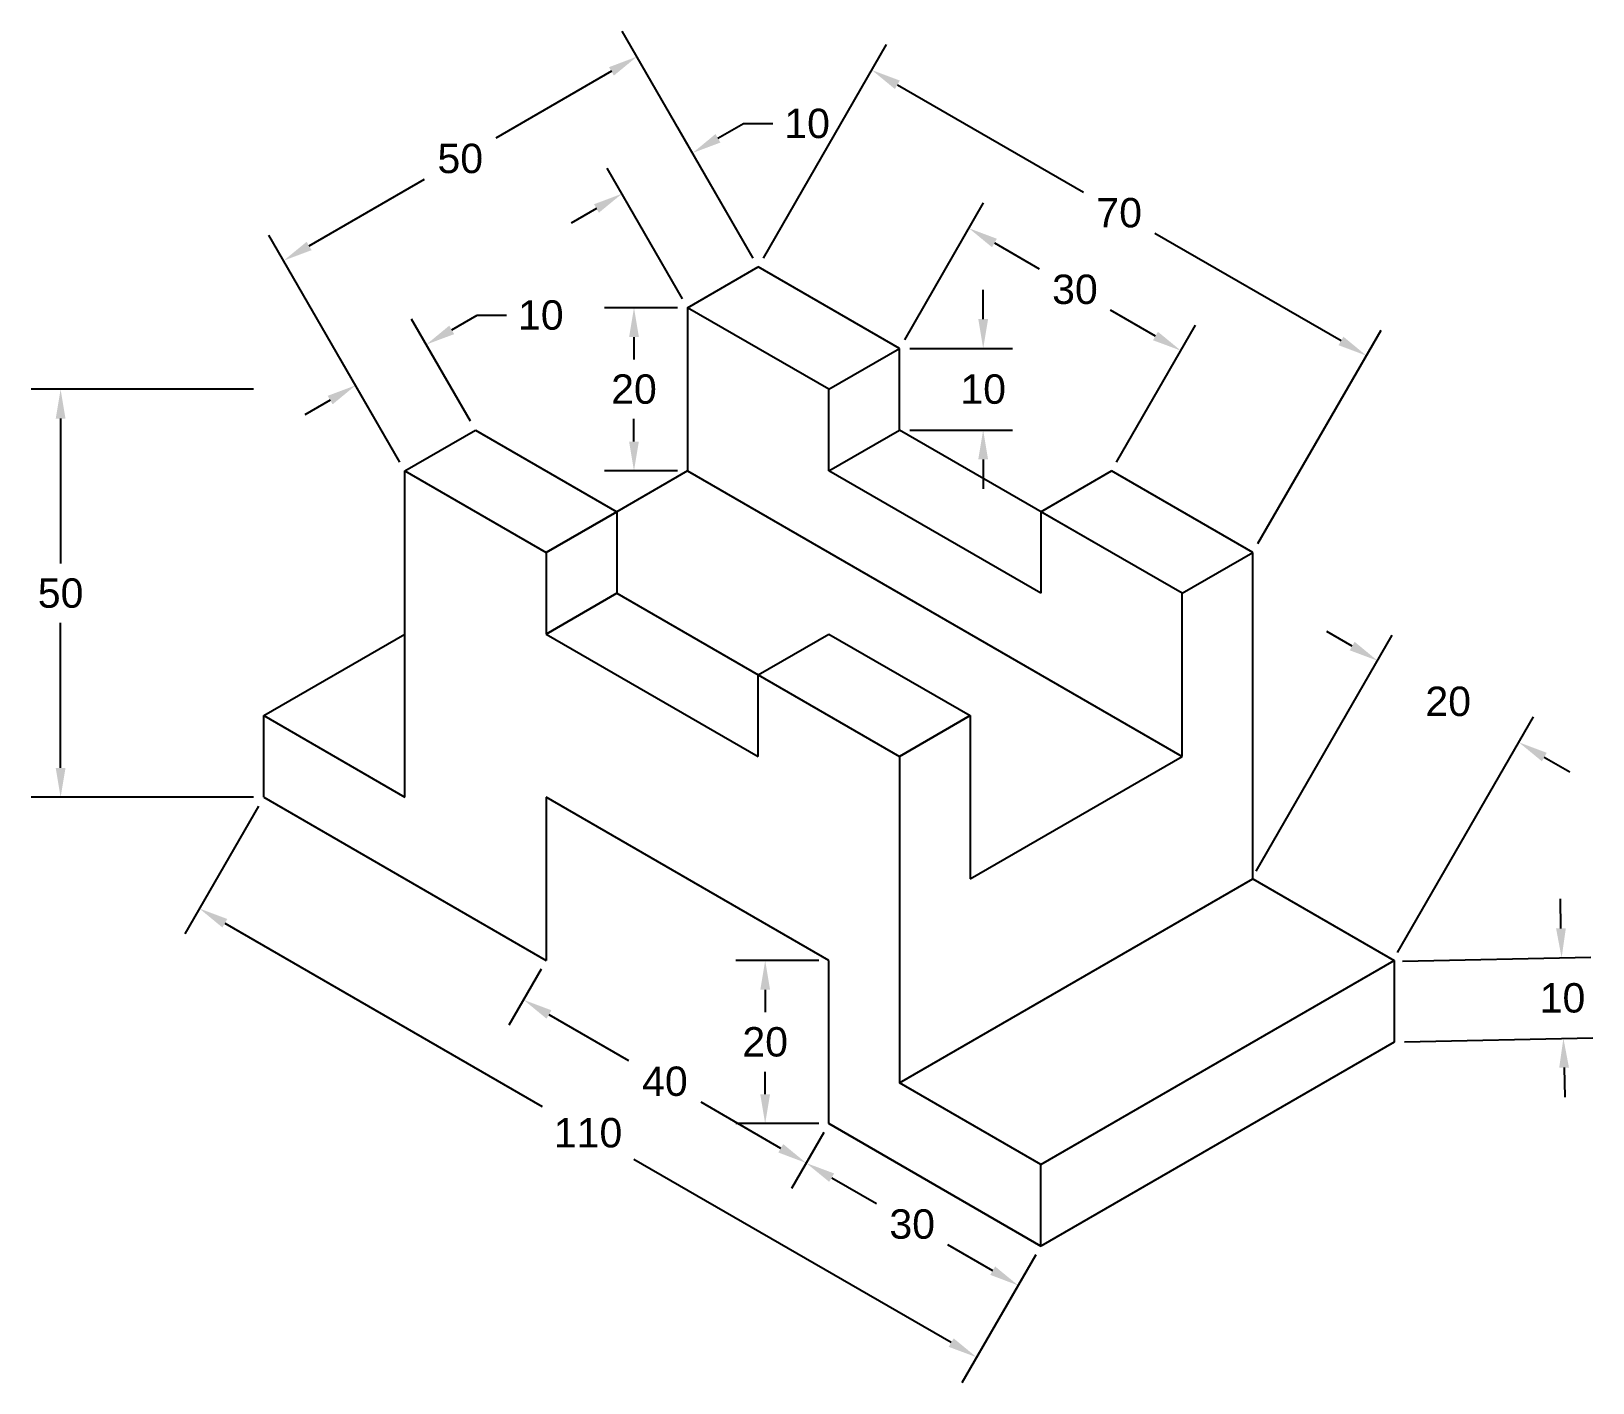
# Model space of a CAD drawing. Header units: inches. Extents: x -18 to 173, y -53 to 113.
import ezdxf

# ---------------------------------------------------------------- set-up
doc = ezdxf.new("R2010")
doc.units = ezdxf.units.IN
doc.header["$MEASUREMENT"] = 0
doc.styles.get("Standard").update_dxf_attribs({"font": 'arial.ttf'})
doc.dimstyles.get("Standard").update_dxf_attribs({"dimscale": 20, "dimtxt": 0.18, "dimasz": 0.18, "dimexe": 0.18, "dimexo": 0.0625, "dimgap": 0.09, "dimtad": 0, "dimtih": 1, "dimtoh": 1, "dimdec": 0, "dimzin": 0, "dimdsep": 46, "dimtxsty": 'Standard', "dimcen": 0.09, "dimadec": 0, "dimazin": 0, "dimtfac": 1, "dimtdec": 0, "dimtofl": 0, "dimtmove": 0, "dimatfit": 3, "dimfxl": 1, "dimtolj": 1, "dimtzin": 0, "dimarcsym": 0})

# ---------------------------------------------------------------- blocks, each defined once
blk = doc.blocks.new('*D2')
at = {"color": 0, "lineweight": -2, "transparency": 16777216}
for p, q in [((88.92, 75.34), (98.6, 92.11)), ((99.92, 87.19), (105.42, 84.02)), ((119.66, 75.79), (114.16, 78.97)), ((114.9, 60.34), (124.58, 77.11))]:
    blk.add_line(p, q, dxfattribs=at)
at = {"color": 0, "transparency": 16777216}
for points in [[(100.22, 87.71), (99.62, 86.67), (96.8, 88.99)], [(119.96, 76.31), (119.36, 75.27), (122.78, 73.99)]]:
    blk.add_solid(points, dxfattribs=at)
at = {"layer": 'Defpoints', "color": 0, "transparency": 16777216}
for p in [(88.29, 74.26), (122.78, 73.99), (114.28, 59.26)]:
    blk.add_point(p, dxfattribs=at)
at = {"color": 0, "transparency": 16777216, "insert": (109.79, 81.49), "char_height": 3.6, "attachment_point": 5}
blk.add_mtext('\\A1;30', dxfattribs=at)
blk = doc.blocks.new('*D3')
at = {"color": 0, "lineweight": -2, "transparency": 16777216}
for p, q in [((71.6, 85.34), (86.7, 111.5)), ((88.02, 106.58), (110.85, 93.4)), ((142.4, 75.18), (119.57, 88.37)), ((132.22, 50.34), (147.32, 76.5))]:
    blk.add_line(p, q, dxfattribs=at)
at = {"color": 0, "transparency": 16777216}
for points in [[(88.32, 107.1), (87.72, 106.06), (84.9, 108.38)], [(142.7, 75.7), (142.1, 74.66), (145.52, 73.38)]]:
    blk.add_solid(points, dxfattribs=at)
at = {"layer": 'Defpoints', "color": 0, "transparency": 16777216}
for p in [(70.97, 84.26), (145.52, 73.38), (131.6, 49.26)]:
    blk.add_point(p, dxfattribs=at)
at = {"color": 0, "transparency": 16777216, "insert": (115.21, 90.88), "char_height": 3.6, "attachment_point": 5}
blk.add_mtext('\\A1;70', dxfattribs=at)
blk = doc.blocks.new('*D4')
at = {"color": 0, "lineweight": -2, "transparency": 16777216}
for p, q in [((79.01, -21.82), (75.05, -28.68)), ((79.97, -27.37), (85.47, -30.54)), ((99.71, -38.77), (94.21, -35.59)), ((104.99, -36.82), (101.03, -43.68))]:
    blk.add_line(p, q, dxfattribs=at)
at = {"color": 0, "transparency": 16777216}
for points in [[(80.27, -26.85), (79.67, -27.88), (76.85, -25.57)], [(100.01, -38.25), (99.41, -39.28), (102.83, -40.57)]]:
    blk.add_solid(points, dxfattribs=at)
at = {"layer": 'Defpoints', "color": 0, "transparency": 16777216}
for p in [(79.63, -20.74), (76.85, -25.57), (105.62, -35.74)]:
    blk.add_point(p, dxfattribs=at)
at = {"color": 0, "transparency": 16777216, "insert": (89.84, -33.07), "char_height": 3.6, "attachment_point": 5}
blk.add_mtext('\\A1;30', dxfattribs=at)
blk = doc.blocks.new('*D5')
at = {"color": 0, "lineweight": -2, "transparency": 16777216}
for p, q in [((44.37, -1.82), (40.41, -8.68)), ((45.32, -7.37), (55.08, -13)), ((73.73, -23.77), (63.97, -18.13)), ((79.01, -21.82), (75.05, -28.68))]:
    blk.add_line(p, q, dxfattribs=at)
at = {"color": 0, "transparency": 16777216}
for points in [[(45.62, -6.85), (45.02, -7.88), (42.21, -5.57)], [(74.03, -23.25), (73.43, -24.28), (76.85, -25.57)]]:
    blk.add_solid(points, dxfattribs=at)
at = {"layer": 'Defpoints', "color": 0, "transparency": 16777216}
for p in [(44.99, -0.74), (79.63, -20.74), (76.85, -25.57)]:
    blk.add_point(p, dxfattribs=at)
at = {"color": 0, "transparency": 16777216, "insert": (59.53, -15.57), "char_height": 3.6, "attachment_point": 5}
blk.add_mtext('\\A1;40', dxfattribs=at)
blk = doc.blocks.new('*D6')
at = {"color": 0, "lineweight": -2, "transparency": 16777216}
for p, q in [((9.73, 18.18), (0.67, 2.5)), ((5.59, 3.82), (44.5, -18.65)), ((94.62, -47.58), (55.71, -25.12)), ((104.99, -36.82), (95.94, -52.5))]:
    blk.add_line(p, q, dxfattribs=at)
at = {"color": 0, "transparency": 16777216}
for points in [[(5.89, 4.34), (5.29, 3.3), (2.47, 5.62)], [(94.92, -47.06), (94.32, -48.1), (97.74, -49.38)]]:
    blk.add_solid(points, dxfattribs=at)
at = {"layer": 'Defpoints', "color": 0, "transparency": 16777216}
for p in [(10.35, 19.26), (105.62, -35.74), (97.74, -49.38)]:
    blk.add_point(p, dxfattribs=at)
at = {"color": 0, "transparency": 16777216, "insert": (50.11, -21.88), "char_height": 3.6, "attachment_point": 5}
blk.add_mtext('\\A1;110', dxfattribs=at)
blk = doc.blocks.new('*D7')
at = {"color": 0, "lineweight": -2, "transparency": 16777216}
for p, q in [((78.38, -0.74), (68.22, -0.74)), ((71.82, -4.34), (71.82, -7.1)), ((71.82, -17.14), (71.82, -14.38)), ((78.38, -20.74), (68.22, -20.74))]:
    blk.add_line(p, q, dxfattribs=at)
at = {"color": 0, "transparency": 16777216}
for points in [[(71.22, -4.34), (72.42, -4.34), (71.82, -0.74)], [(71.22, -17.14), (72.42, -17.14), (71.82, -20.74)]]:
    blk.add_solid(points, dxfattribs=at)
at = {"layer": 'Defpoints', "color": 0, "transparency": 16777216}
for p in [(71.82, -0.74), (79.63, -0.74), (79.63, -20.74)]:
    blk.add_point(p, dxfattribs=at)
at = {"color": 0, "transparency": 16777216, "insert": (71.82, -10.74), "char_height": 3.6, "attachment_point": 5}
blk.add_mtext('\\A1;20', dxfattribs=at)
blk = doc.blocks.new('*D8')
at = {"color": 0, "lineweight": -2, "transparency": 16777216}
for p, q in [((9.1, 69.26), (-18.14, 69.26)), ((-14.54, 65.66), (-14.54, 47.9)), ((-14.54, 22.86), (-14.54, 40.62)), ((9.1, 19.26), (-18.14, 19.26))]:
    blk.add_line(p, q, dxfattribs=at)
at = {"color": 0, "transparency": 16777216}
for points in [[(-15.14, 65.66), (-13.94, 65.66), (-14.54, 69.26)], [(-15.14, 22.86), (-13.94, 22.86), (-14.54, 19.26)]]:
    blk.add_solid(points, dxfattribs=at)
at = {"layer": 'Defpoints', "color": 0, "transparency": 16777216}
for p in [(-14.54, 69.26), (10.35, 69.26), (10.35, 19.26)]:
    blk.add_point(p, dxfattribs=at)
at = {"color": 0, "transparency": 16777216, "insert": (-14.54, 44.26), "char_height": 3.6, "attachment_point": 5}
blk.add_mtext('\\A1;50', dxfattribs=at)
blk = doc.blocks.new('*D10')
at = {"color": 0, "lineweight": -2, "transparency": 16777216}
for p, q in [((70.35, 85.34), (54.3, 113.14)), ((52.98, 108.23), (38.82, 100.05)), ((15.92, 86.83), (30.08, 95)), ((27.05, 60.34), (11, 88.14))]:
    blk.add_line(p, q, dxfattribs=at)
at = {"color": 0, "transparency": 16777216}
for points in [[(52.68, 108.74), (53.28, 107.71), (56.1, 110.03)], [(15.62, 87.34), (16.22, 86.31), (12.8, 85.03)]]:
    blk.add_solid(points, dxfattribs=at)
at = {"layer": 'Defpoints', "color": 0, "transparency": 16777216}
for p in [(56.1, 110.03), (70.97, 84.26), (27.67, 59.26)]:
    blk.add_point(p, dxfattribs=at)
at = {"color": 0, "transparency": 16777216, "insert": (34.45, 97.53), "char_height": 3.6, "attachment_point": 5}
blk.add_mtext('\\A1;50', dxfattribs=at)
blk = doc.blocks.new('*D11')
at = {"color": 0, "lineweight": -2, "transparency": 16777216}
for p, q in [((35.71, 65.34), (28.48, 77.86)), ((33.4, 76.54), (36.52, 78.34)), ((36.52, 78.34), (40.12, 78.34)), ((27.05, 60.34), (19.82, 72.86)), ((18.5, 67.94), (15.39, 66.14))]:
    blk.add_line(p, q, dxfattribs=at)
at = {"color": 0, "transparency": 16777216}
for points in [[(33.1, 77.06), (33.7, 76.02), (30.28, 74.74)], [(18.2, 68.46), (18.8, 67.42), (21.62, 69.74)]]:
    blk.add_solid(points, dxfattribs=at)
at = {"layer": 'Defpoints', "color": 0, "transparency": 16777216}
for p in [(30.28, 74.74), (36.33, 64.26), (27.67, 59.26)]:
    blk.add_point(p, dxfattribs=at)
at = {"color": 0, "transparency": 16777216, "insert": (44.32, 78.34), "char_height": 3.6, "attachment_point": 5}
blk.add_mtext('\\A1;10', dxfattribs=at)
blk = doc.blocks.new('*D12')
at = {"color": 0, "lineweight": -2, "transparency": 16777216}
for p, q in [((66.03, 100.02), (69.15, 101.82)), ((69.15, 101.82), (72.75, 101.82)), ((70.35, 85.34), (61.12, 101.34)), ((61.69, 80.34), (52.46, 96.34)), ((51.14, 91.42), (48.02, 89.62))]:
    blk.add_line(p, q, dxfattribs=at)
at = {"color": 0, "transparency": 16777216}
for points in [[(65.73, 100.54), (66.33, 99.5), (62.92, 98.22)], [(50.84, 91.94), (51.44, 90.9), (54.26, 93.22)]]:
    blk.add_solid(points, dxfattribs=at)
at = {"layer": 'Defpoints', "color": 0, "transparency": 16777216}
for p in [(62.92, 98.22), (70.97, 84.26), (62.31, 79.26)]:
    blk.add_point(p, dxfattribs=at)
at = {"color": 0, "transparency": 16777216, "insert": (76.96, 101.82), "char_height": 3.6, "attachment_point": 5}
blk.add_mtext('\\A1;10', dxfattribs=at)
blk = doc.blocks.new('*D13')
at = {"color": 0, "lineweight": -2, "transparency": 16777216}
for p, q in [((61.06, 79.26), (52.14, 79.26)), ((55.74, 75.66), (55.74, 72.9)), ((55.74, 62.86), (55.74, 65.62)), ((61.06, 59.26), (52.14, 59.26))]:
    blk.add_line(p, q, dxfattribs=at)
at = {"color": 0, "transparency": 16777216}
for points in [[(55.14, 75.66), (56.34, 75.66), (55.74, 79.26)], [(55.14, 62.86), (56.34, 62.86), (55.74, 59.26)]]:
    blk.add_solid(points, dxfattribs=at)
at = {"layer": 'Defpoints', "color": 0, "transparency": 16777216}
for p in [(55.74, 79.26), (62.31, 79.26), (62.31, 59.26)]:
    blk.add_point(p, dxfattribs=at)
at = {"color": 0, "transparency": 16777216, "insert": (55.74, 69.26), "char_height": 3.6, "attachment_point": 5}
blk.add_mtext('\\A1;20', dxfattribs=at)
blk = doc.blocks.new('*D14')
at = {"color": 0, "lineweight": -2, "transparency": 16777216}
for p, q in [((98.54, 77.86), (98.54, 81.46)), ((89.54, 74.26), (102.14, 74.26)), ((89.54, 64.26), (102.14, 64.26)), ((98.54, 60.66), (98.54, 57.06))]:
    blk.add_line(p, q, dxfattribs=at)
at = {"color": 0, "transparency": 16777216}
for points in [[(97.94, 77.86), (99.14, 77.86), (98.54, 74.26)], [(97.94, 60.66), (99.14, 60.66), (98.54, 64.26)]]:
    blk.add_solid(points, dxfattribs=at)
at = {"layer": 'Defpoints', "color": 0, "transparency": 16777216}
for p in [(88.29, 74.26), (88.29, 64.26), (98.54, 64.26)]:
    blk.add_point(p, dxfattribs=at)
at = {"color": 0, "transparency": 16777216, "insert": (98.54, 69.26), "char_height": 3.6, "attachment_point": 5}
blk.add_mtext('\\A1;10', dxfattribs=at)
blk = doc.blocks.new('*D15')
at = {"color": 0, "lineweight": -2, "transparency": 16777216}
for p, q in [((132, 10.22), (148.68, 39.11)), ((143.77, 37.79), (140.65, 39.59)), ((149.33, 0.22), (166, 29.11)), ((167.32, 24.19), (170.44, 22.39))]:
    blk.add_line(p, q, dxfattribs=at)
at = {"color": 0, "transparency": 16777216}
for points in [[(144.07, 38.31), (143.47, 37.27), (146.88, 35.99)], [(167.62, 24.71), (167.02, 23.67), (164.2, 25.99)]]:
    blk.add_solid(points, dxfattribs=at)
at = {"layer": 'Defpoints', "color": 0, "transparency": 16777216}
for p in [(164.2, 25.99), (131.38, 9.14), (148.7, -0.86)]:
    blk.add_point(p, dxfattribs=at)
at = {"color": 0, "transparency": 16777216, "insert": (155.54, 30.99), "char_height": 3.6, "attachment_point": 5}
blk.add_mtext('\\A1;20', dxfattribs=at)
blk = doc.blocks.new('*D16')
at = {"color": 0, "lineweight": -2, "transparency": 16777216}
for p, q in [((169.36, 3.19), (169.29, 6.79)), ((149.95, -0.84), (173.04, -0.33)), ((150.17, -10.71), (173.26, -10.21)), ((169.74, -13.88), (169.82, -17.48))]:
    blk.add_line(p, q, dxfattribs=at)
at = {"color": 0, "transparency": 16777216}
for points in [[(169.96, 3.2), (168.76, 3.18), (169.44, -0.41)], [(170.34, -13.87), (169.14, -13.9), (169.66, -10.28)]]:
    blk.add_solid(points, dxfattribs=at)
at = {"layer": 'Defpoints', "color": 0, "transparency": 16777216}
for p in [(148.7, -0.86), (148.92, -10.74), (169.66, -10.28)]:
    blk.add_point(p, dxfattribs=at)
at = {"color": 0, "transparency": 16777216, "insert": (169.55, -5.35), "char_height": 3.6, "attachment_point": 5}
blk.add_mtext('\\A1;10', dxfattribs=at)

msp = doc.modelspace()

# ---------------------------------------------------------------- linework, layer by layer
for p, q in [((62.31, 79.26), (70.97, 84.26)), ((88.29, 74.26), (70.97, 84.26)), ((79.63, 69.26), (62.31, 79.26)), ((62.31, 79.26), (62.31, 59.26)), ((79.63, 69.26), (88.29, 74.26)), ((88.29, 64.26), (88.29, 74.26)), ((79.63, 59.26), (79.63, 69.26)), ((27.67, 59.26), (36.33, 64.26)), ((36.33, 64.26), (53.65, 54.26)), ((79.63, 59.26), (88.29, 64.26)), ((114.28, 49.26), (88.29, 64.26)), ((27.67, 19.26), (27.67, 59.26)), ((27.67, 59.26), (44.99, 49.26)), ((62.31, 59.26), (53.65, 54.26)), ((62.31, 59.26), (122.94, 24.26)), ((105.62, 44.26), (79.63, 59.26)), ((105.62, 54.26), (114.28, 59.26)), ((131.6, 49.26), (114.28, 59.26)), ((53.65, 54.26), (44.99, 49.26)), ((44.99, 49.26), (53.65, 54.26)), ((53.65, 54.26), (53.65, 44.26)), ((122.94, 44.26), (105.62, 54.26)), ((105.62, 54.26), (105.62, 44.26)), ((44.99, 49.26), (44.99, 39.26)), ((122.94, 44.26), (131.6, 49.26)), ((131.6, 9.26), (131.6, 49.26)), ((53.65, 44.26), (44.99, 39.26)), ((44.99, 39.26), (53.65, 44.26)), ((53.65, 44.26), (70.97, 34.26)), ((122.94, 24.26), (122.94, 44.26)), ((10.35, 29.26), (27.67, 39.26)), ((44.99, 39.26), (70.97, 24.26)), ((70.97, 34.26), (79.63, 39.26)), ((79.63, 39.26), (96.95, 29.26)), ((70.97, 24.26), (70.97, 34.26)), ((70.97, 34.26), (88.29, 24.26)), ((10.35, 19.26), (10.35, 29.26)), ((10.35, 29.26), (27.67, 19.26)), ((96.95, 29.26), (88.29, 24.26)), ((88.29, 24.26), (96.95, 29.26)), ((96.95, 29.26), (96.95, 9.26)), ((88.29, 24.26), (88.29, -15.74)), ((96.95, 9.26), (122.94, 24.26)), ((10.35, 19.26), (44.99, -0.74)), ((79.63, -0.74), (44.99, 19.26)), ((44.99, 19.26), (44.99, -0.74)), ((88.29, -15.74), (131.6, 9.26)), ((131.6, 9.26), (148.92, -0.74)), ((79.63, -20.74), (79.63, -0.74)), ((105.62, -25.74), (148.92, -0.74)), ((148.92, -0.74), (148.92, -10.74)), ((148.92, -10.74), (105.62, -35.74)), ((105.62, -25.74), (88.29, -15.74)), ((105.62, -35.74), (79.63, -20.74)), ((79.63, -20.74), (105.62, -35.74)), ((105.62, -35.74), (105.62, -25.74))]:
    msp.add_line(p, q)

# ---------------------------------------------------------------- dimensions: what is measured, and where the dimension line sits
for p1, p2, distance, picture, middle in [((27.67, 59.26), (70.97, 84.26), 29.75, '*D10', (34.45, 97.53)), ((70.97, 84.26), (131.6, 49.26), 27.85, '*D3', (115.21, 90.88)), ((62.31, 79.26), (70.97, 84.26), 16.11, '*D12', (76.96, 101.82)), ((88.29, 74.26), (114.28, 59.26), 17.01, '*D2', (109.79, 81.49)), ((27.67, 59.26), (36.33, 64.26), 12.1, '*D11', (44.32, 78.34)), ((88.29, 74.26), (88.29, 64.26), 10.25, '*D14', (98.54, 69.26)), ((62.31, 59.26), (62.31, 79.26), 6.58, '*D13', (55.74, 69.26)), ((10.35, 19.26), (10.35, 69.26), 24.89, '*D8', (-14.54, 44.26)), ((131.38, 9.14), (148.7, -0.86), 31.01, '*D15', (155.54, 30.99)), ((10.35, 19.26), (105.62, -35.74), -15.76, '*D6', (50.11, -21.88)), ((148.7, -0.86), (148.92, -10.74), 20.75, '*D16', (169.55, -5.35)), ((44.99, -0.74), (79.63, -20.74), -5.57, '*D5', (59.53, -15.57)), ((79.63, -20.74), (79.63, -0.74), 7.82, '*D7', (71.82, -10.74)), ((105.62, -35.74), (79.63, -20.74), 5.57, '*D4', (89.84, -33.07))]:
    dim = msp.add_aligned_dim(p1=p1, p2=p2, distance=distance, dimstyle='Standard')
    dim.commit()
    dim.dimension.update_dxf_attribs({"geometry": picture, "text_midpoint": middle})

doc.saveas('drawing.dxf')
